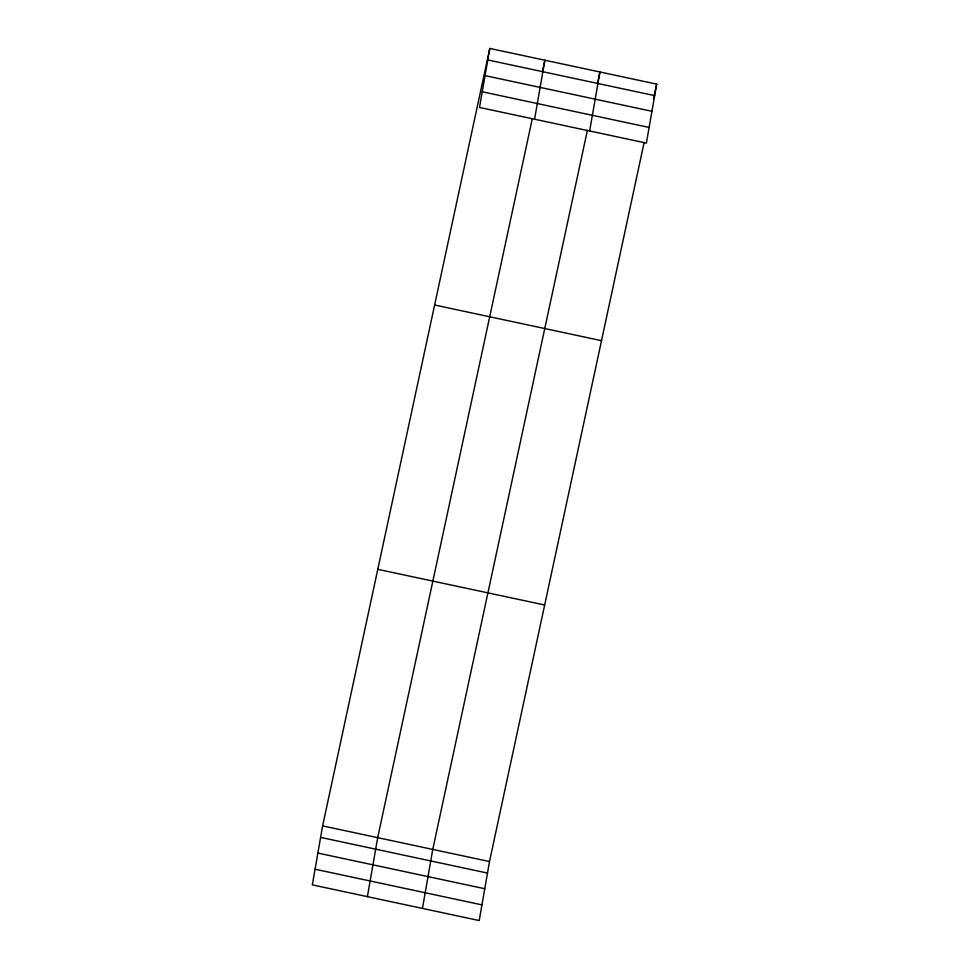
<?xml version="1.0" encoding="UTF-8"?>
<svg xmlns="http://www.w3.org/2000/svg" width="969" height="969" viewBox="0 0 969 969"><rect width="100%" height="100%" fill="white"/><g stroke="black" fill="none" stroke-linecap="round" stroke-linejoin="round"><path stroke-width="1.45" d="M489.793 48.45L479.498 107.45L646.384 143.109L656.679 84.121L489.793 48.45L322.616 825.891L312.321 884.879L479.207 920.55L489.502 861.55L644.143 142.431M367.396 896.652L377.692 837.652L532.332 118.533M534.573 119.211L544.869 60.223L542.361 71.888M422.46 908.425L432.755 849.425L587.396 130.294M589.636 130.985L599.932 71.997L597.425 83.649M653.542 98.693L656.679 84.121M487.795 59.957L654.669 95.628M485.057 75.63L651.931 111.302M482.235 91.776L649.121 127.448M434.633 305.005L601.507 340.676M377.789 569.336L544.663 604.995M322.616 825.891L489.502 861.55M320.606 837.398L487.492 873.069M317.88 853.071L484.754 888.73M315.058 869.217L481.932 904.876"/></g></svg>
